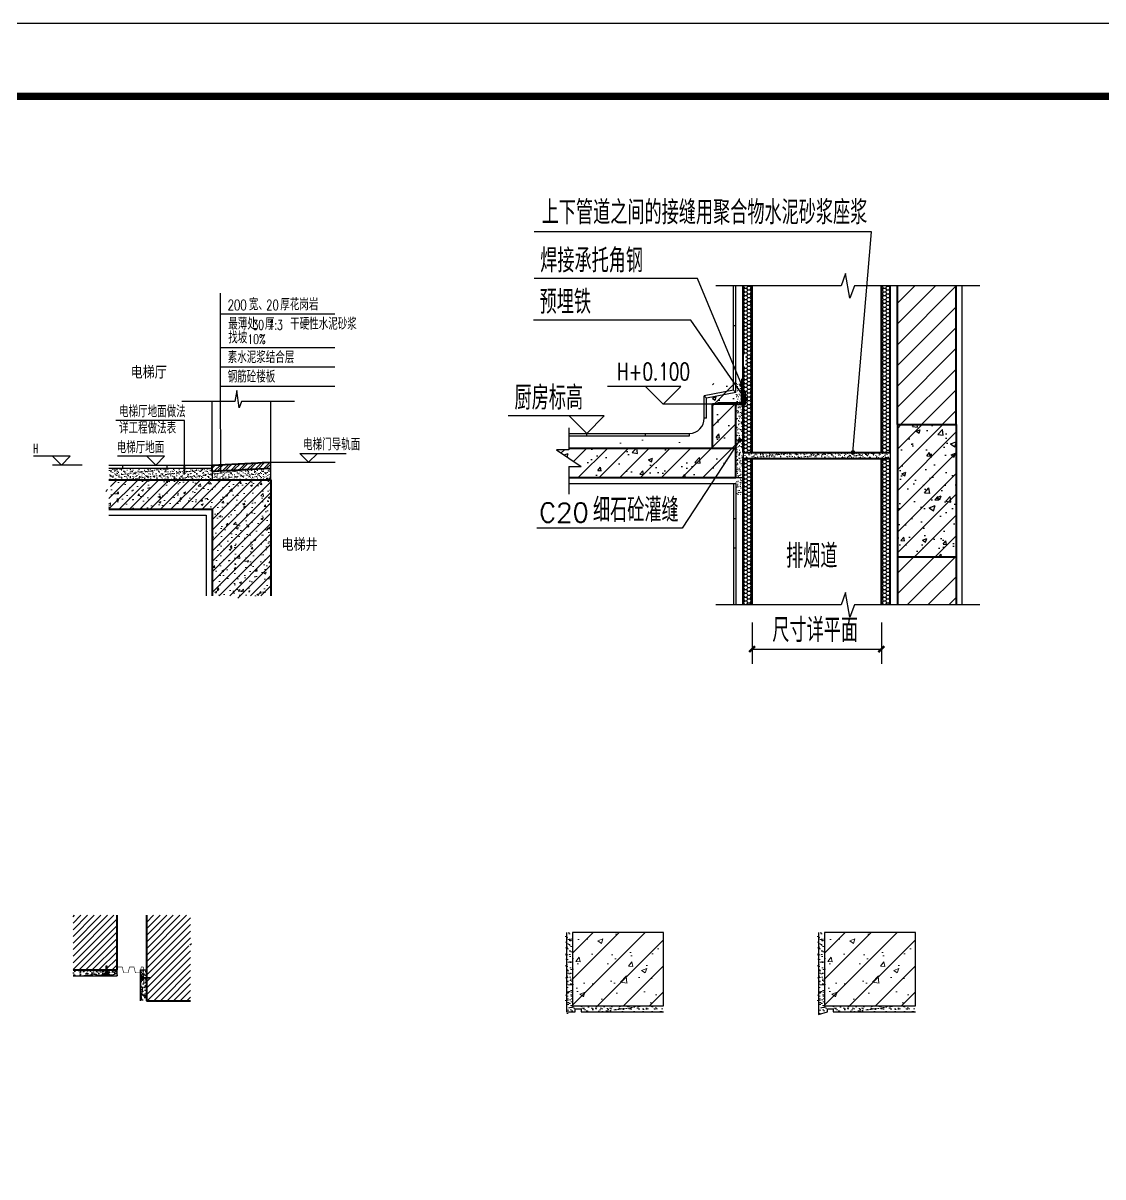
# Model space of a CAD drawing. Extents: x -518115 to 389031, y -231062 to 1628073.
# Drawn here: x 5952 to 9628, y 932703 to 936632 of the extents above; entities that cross this region are included whole.
import ezdxf

# ---------------------------------------------------------------- set-up
doc = ezdxf.new("R2010")
doc.units = 0
doc.header["$LTSCALE"] = 1000
doc.header["$MEASUREMENT"] = 0
for name, color, linetype in [('7', 7, 'Continuous'), ('COLUMN', 9, 'Continuous'), ('DIM_ELEV', 3, 'Continuous'), ('DIM_LEAD', 3, 'Continuous'), ('DIM_SYMB', 3, 'Continuous'), ('PUB_DIM', 3, 'Continuous'), ('PUB_HACTH', 252, 'Continuous'), ('PUB_TEXT', 4, 'Continuous'), ('text', 7, 'Continuous'), ('图框', 140, 'Continuous'), ('看线', 251, 'Continuous')]:
    doc.layers.add(name, color=color, linetype=linetype)
for name, color, linetype, lineweight in [('PUB_HATCH', 8, 'Continuous', 9), ('WALL', 9, 'Continuous', 40), ('填充', 251, 'Continuous', 5)]:
    doc.layers.add(name, color=color, linetype=linetype, lineweight=lineweight)
doc.layers.add('yichutu', color=7, linetype='Continuous', true_color=0xffffff, plot=False)
doc.styles.add('_TCH_DIM', font='SIMPLEX.shx', dxfattribs={"width": 0.7, "bigfont": 'GBCBIG.shx'})
doc.styles.add('ZJDZ', font='')
doc.styles.get('ZJDZ').set_extended_font_data('NSimSun')
pattern_1 = [(37.5, (-163890.912, 959508.072), (-0.4724502, 14.4511783), [0, -11.4, 0, -12.75, 0, -12.1875]), (7.5, (-163890.912, 959508.072), (13.2733253, 21.1660955), [0, -6.15, 0, -10.275, 0, -3.9375]), (327.5, (-163900.137, 959508.072), (23.356064, 0.0424429), [0, -3.75, 0, -13.5, 0, -17.625]), (317.5, (-163900.137, 959508.072), (22.5459495, 6.5825667), [0, -1.875, 0, -8.85, 0, -10.125])]
pattern_2 = [(45, (125152.71, 949864.537), (-35.35534, 35.35534), []), (50, (125152.71, 949864.54), (143.45204, -12.55043), [15, -165]), (355, (125152.71, 949864.54), (-27.75027, 150.43843), [12, -132]), (100.4514, (125164.67, 949863.49), (115.70188, 137.88791), [12.74804, -140.22842]), (46.1842, (125152.71, 949904.54), (213.4482, -33.1038), [22.5, -247.5]), (96.6356, (125170.5, 949901.78), (186.93254, 194.82357), [19.12206, -210.3426]), (351.1842, (125152.71, 949904.54), (186.9324, 194.8237), [18, -198]), (21, (125172.71, 949894.54), (119.38141, -80.52378), [15, -165]), (326, (125172.71, 949894.54), (48.66307, 145.03), [12, -132]), (71.4514, (125182.66, 949887.83), (168.04453, 64.5061), [12.74804, -140.22842]), (37.5, (125152.71, 949864.537), (2.43197, 66.57877), [0, -130.4, 0, -134, 0, -132.5]), (7.5, (125152.71, 949864.54), (52.613907, 78.882342), [0, -76.4, 0, -127.4, 0, -50.5]), (327.5, (125108.11, 949864.54), (106.764487, -4.510974), [0, -50, 0, -156, 0, -207]), (317.5, (125088.11, 949864.54), (116.637234, 20.021), [0, -65, 0, -103.6, 0, -147])]
pattern_3 = [(45, (-147773.572, 959920.667), (-6.6291261, 6.6291261), []), (45, (-147769.153, 959920.667), (-6.6291261, 6.6291261), [])]
pattern_4 = [(0, (-27884.044, 1020375.111), (11.25, 6.4951905), [7.5, -15]), (120, (-27884.044, 1020375.111), (-11.24999998, 6.49519054), [7.5, -15]), (60, (-27884.044, 1020375.111), (2e-08, 12.99038104), [-15, 7.5])]
pattern_5 = [(45, (-2238649.203, 1230836.168), (-11.22532015, 11.22532015), [])]

# ---------------------------------------------------------------- blocks, each defined once
blk = doc.blocks.new('_ArchTick')
at = {"color": 0, "linetype": 'ByBlock', "const_width": 0.4}
blk.add_lwpolyline([(-0.5, -0.5), (0.5, 0.5)], dxfattribs=at)
blk = doc.blocks.new('yct-841-594-84100-59399.9999999999-100-1000.0')
at = {"layer": 'yichutu', "color": 7, "true_color": 0xffffff}
blk.add_lwpolyline([(0, 0), (0, 59400), (84100, 59400), (84100, 0)], close=True, dxfattribs=at)
blk = doc.blocks.new('A$C72245D93')
at = {"layer": '图框'}
blk.add_lwpolyline([(0, 0), (21025, 0), (21025, -14850), (0, -14850)], close=True, dxfattribs=at)
blk.add_lwpolyline([(0, 0), (21025, 0), (21025, -14850), (0, -14850)], close=True, dxfattribs=at)
at = {"layer": '图框', "const_width": 25}
blk.add_lwpolyline([(20775, -14600), (20775, -250), (625, -250), (625, -14600)], close=True, dxfattribs=at)

msp = doc.modelspace()

# ---------------------------------------------------------------- hatches: boundary and pattern name
at = {"layer": 'PUB_HACTH'}
h = msp.add_hatch(dxfattribs=at)
h.set_pattern_fill('HONEY', color=256, scale=60, style=0)
h.set_pattern_definition([(0, (-27884.044, 1020375.111), (11.25, 6.4951905), [7.5, -15]), (120, (-27884.044, 1020375.111), (-11.24999998, 6.49519054), [7.5, -15]), (60, (-27884.044, 1020375.111), (2e-08, 12.99038104), [-15, 7.5])])
h.paths.add_polyline_path([(8433.7, 935736.9), (8403.7, 935736.9), (8403.7, 935504.6), (8411.7, 935504.6), (8411.7, 935481.8), (8433.7, 935481.8)])
h.paths.add_polyline_path([(8433.7, 935481.8), (8411.7, 935481.8), (8411.7, 935464.5), (8403.7, 935464.5), (8403.7, 935169.7), (8433.7, 935169.7)])
h = msp.add_hatch(dxfattribs=at)
h.set_pattern_fill('HONEY', color=256, scale=60, style=0)
h.set_pattern_definition(pattern_4)
h.paths.add_polyline_path([(8903.7, 935736.9), (8873.7, 935736.9), (8873.7, 935169.7), (8903.7, 935169.7)])
h = msp.add_hatch(dxfattribs=at)
h.set_pattern_fill('普通砖', color=256, scale=20, style=0)
h.set_pattern_definition([(45, (132546.213, 949976.903), (-35.355353, 35.355353), [])])
h.paths.add_polyline_path([(9128.7, 934650.4), (9128.7, 934814.5), (8928.7, 934814.5), (8928.7, 934650.4)])
h.paths.add_polyline_path([(9128.7, 935736.9), (8928.7, 935736.9), (8928.7, 935264.5), (9128.7, 935264.5)])
h = msp.add_hatch(dxfattribs=at)
h.set_pattern_fill('钢筋混凝土', color=256, scale=20, style=0)
h.set_pattern_definition(pattern_2)
h.paths.add_polyline_path([(8225.6, 935184.5), (8162.9, 935084.5), (8316.9, 935084.5), (8378.7, 935186.3), (8378.7, 935404.5), (8314.1, 935404.5), (8298.7, 935404.5), (8298.7, 935184.5)])
h.paths.add_polyline_path([(8162.9, 935084.5), (8225.6, 935184.5), (7810.2, 935184.5), (7810.2, 935179.3), (7768, 935179.3), (7852.3, 935121.6), (7810.2, 935121.6), (7810.2, 935084.5)])
h = msp.add_hatch(dxfattribs=at)
h.set_pattern_fill('钢筋混凝土', color=256, scale=20, style=0)
h.set_pattern_definition(pattern_2)
h.paths.add_polyline_path([(9128.7, 935264.5), (8928.7, 935264.5), (8928.7, 934814.5), (9128.7, 934814.5)])
h = msp.add_hatch(dxfattribs=at)
h.set_pattern_fill('AR-CONC', color=256, scale=30, style=0)
h.set_pattern_definition([(50, (-147773.57, 959850.67), (215.17805, -18.82564), [22.5, -247.5]), (355, (-147773.57, 959850.67), (-41.6254, 225.65764), [18, -198]), (100.4514, (-147755.64, 959849.1), (173.55281, 206.83186), [19.12206, -210.34263]), (46.1842, (-147773.57, 959910.67), (320.1723, -49.6557), [33.75, -371.25]), (96.6356, (-147746.9, 959906.53), (280.3988, 292.23536), [28.6831, -315.5139]), (351.1842, (-147773.57, 959910.67), (280.3986, 292.2356), [27, -297]), (21, (-147743.57, 959895.67), (179.07212, -120.78567), [22.5, -247.5]), (326, (-147743.57, 959895.67), (72.9946, 217.545), [18, -198]), (71.4514, (-147728.65, 959885.6), (252.0668, 96.75915), [19.12206, -210.34263]), (37.5, (-147773.57, 959850.67), (3.647957, 99.868156), [0, -195.6, 0, -201, 0, -198.75]), (7.5, (-147773.57, 959850.67), (78.92086, 118.32351), [0, -114.6, 0, -191.1, 0, -75.75]), (327.5, (-147840.47, 959850.67), (160.14673, -6.76646), [0, -75, 0, -234, 0, -310.5]), (317.5, (-147870.47, 959850.67), (174.95585, 30.0315), [0, -97.5, 0, -155.4, 0, -220.5])])
h.paths.add_polyline_path([(9128.7, 935264.5), (8928.7, 935264.5), (8928.7, 934814.5), (9128.7, 934814.5)])
h = msp.add_hatch(dxfattribs=at)
h.set_pattern_fill('HONEY', color=256, scale=60, style=0)
h.set_pattern_definition(pattern_4)
h.paths.add_polyline_path([(8433.7, 935149.7), (8403.7, 935149.7), (8403.7, 934650.4), (8433.7, 934650.4)])
h = msp.add_hatch(dxfattribs=at)
h.set_pattern_fill('HONEY', color=256, scale=60, style=0)
h.set_pattern_definition(pattern_4)
h.paths.add_polyline_path([(8903.7, 935149.7), (8873.7, 935149.7), (8873.7, 934650.4), (8903.7, 934650.4)])
at = {"layer": 'PUB_HACTH', "ltscale": 0.8}
h = msp.add_hatch(dxfattribs=at)
h.set_pattern_fill('ANSI31', color=256, scale=10)
h.set_pattern_definition(pattern_5)
h.paths.add_polyline_path([(6272.2, 933593.6), (6122.2, 933593.6), (6122.2, 933471.8), (6132.7, 933468.1), (6111.7, 933464.4), (6122.2, 933460.6), (6122.2, 933407.7), (6272.2, 933407.7)])
h = msp.add_hatch(dxfattribs=at)
h.set_pattern_fill('ANSI31', color=256, scale=10)
h.set_pattern_definition(pattern_5)
h.paths.add_polyline_path([(6522.2, 933593.6), (6372.2, 933593.6), (6372.2, 933302.7), (6522.2, 933302.7), (6522.2, 933487.5), (6511.7, 933491.3), (6532.7, 933495), (6522.2, 933498.8)])
h = msp.add_hatch(dxfattribs=at)
h.set_pattern_fill('AR-CONC', color=256, scale=15)
h.set_pattern_definition([(50, (-2238649.203, 1231678.56), (27.32770035, -2.39086283), [2.8575, -31.4325]), (355, (-2238649.203, 1231678.56), (-5.2864239, 28.65849643), [2.286, -25.146]), (100.451, (-2238646.925, 1231678.36), (22.04137525, 26.26750317), [2.4285, -26.7135]), (46.1842, (-2238649.203, 1231686.18), (40.66185613, -6.3063492), [4.28625, -47.14875]), (96.6356, (-2238645.814, 1231685.654), (35.6106352, 37.1138334), [3.64275, -40.07025]), (351.184, (-2238649.203, 1231686.18), (35.6106909, 37.1137677), [3.429, -37.719]), (21, (-2238645.393, 1231684.275), (22.74223198, -15.33982778), [2.8575, -31.4325]), (326, (-2238645.393, 1231684.275), (9.27030425, 27.62819492), [2.286, -25.146]), (71.4514, (-2238643.498, 1231682.996), (32.01247362, 12.28842866), [2.4285, -26.7135]), (37.5, (-2238649.203, 1231678.56), (0.463290488, 12.68325583), [0, -24.8412, 0, -25.527, 0, -25.24125]), (7.5, (-2238649.203, 1231678.56), (10.02294938, 15.02708622), [0, -14.5542, 0, -24.2697, 0, -9.62025]), (327.5, (-2238657.699, 1231678.56), (20.338589275, -0.8593116), [0, -9.525, 0, -29.718, 0, -39.4335]), (317.5, (-2238661.509, 1231678.56), (22.21937721, 3.81397365), [0, -12.3825, 0, -19.7358, 0, -28.0035])])
h.paths.add_polyline_path([(6230.7, 933397.7), (6236.3, 933397.7), (6236.3, 933407.7), (6122.2, 933407.7), (6122.2, 933387.7), (6272.2, 933387.7), (6272.2, 933407.7), (6269.7, 933397.7), (6243.7, 933397.7), (6243.7, 933396.2), (6241, 933396.2), (6240.6, 933395), (6239.6, 933394), (6238, 933393.5), (6238, 933394.8), (6236.6, 933394.8), (6236.6, 933393.5), (6235, 933394), (6234, 933395), (6233.6, 933396.2), (6230.7, 933396.2)])
h.paths.add_polyline_path([(6272.2, 933407.7), (6238.2, 933407.7), (6238.2, 933397.7), (6243.7, 933397.7), (6269.7, 933397.7)], flags=17)
h = msp.add_hatch(dxfattribs=at)
h.set_pattern_fill('AR-CONC', color=256, scale=15)
h.set_pattern_definition([(50, (-2211713.15, 1272415.872), (27.32770035, -2.39086283), [2.8575, -31.4325]), (355, (-2211713.15, 1272415.872), (-5.2864239, 28.65849643), [2.286, -25.146]), (100.451, (-2211710.874, 1272415.673), (22.04137525, 26.26750317), [2.4285, -26.7135]), (46.1842, (-2211713.15, 1272423.492), (40.66185613, -6.3063492), [4.28625, -47.14875]), (96.6356, (-2211709.762, 1272422.966), (35.6106352, 37.1138334), [3.64275, -40.07025]), (351.184, (-2211713.15, 1272423.49), (35.6106909, 37.1137677), [3.429, -37.719]), (21, (-2211709.34, 1272421.587), (22.74223198, -15.33982778), [2.8575, -31.4325]), (326, (-2211709.34, 1272421.587), (9.27030425, 27.62819492), [2.286, -25.146]), (71.4514, (-2211707.446, 1272420.308), (32.0124736, 12.28842866), [2.4285, -26.7135]), (37.5, (-2211713.151, 1272415.872), (0.463290488, 12.68325583), [0, -24.8412, 0, -25.527, 0, -25.24125]), (7.5, (-2211713.151, 1272415.872), (10.02294938, 15.02708622), [0, -14.5542, 0, -24.2697, 0, -9.62025]), (327.5, (-2211721.647, 1272415.872), (20.338589275, -0.8593116), [0, -9.525, 0, -29.718, 0, -39.4335]), (317.5, (-2211725.457, 1272415.872), (22.21937721, 3.81397365), [0, -12.3825, 0, -19.7358, 0, -28.0035])])
h.paths.add_polyline_path([(6352.2, 933302.7), (6372.2, 933302.7), (6372.2, 933407.7), (6352.2, 933407.7)])
at = {"layer": 'PUB_HATCH', "linetype": 'ByBlock'}
h = msp.add_hatch(dxfattribs=at)
h.set_pattern_fill('砂灰土', color=256, scale=5, style=0)
h.set_pattern_definition([(37.5, (-118822.081, 939029.475), (-0.6299336, 19.2682377), [0, -15.2, 0, -17, 0, -16.25]), (7.5, (-118822.08, 939029.475), (17.697767, 28.2214607), [0, -8.2, 0, -13.7, 0, -5.25]), (327.5, (-118834.38, 939029.475), (31.1414186, 0.0565905), [0, -5, 0, -18, 0, -23.5]), (317.5, (-118834.38, 939029.475), (30.061266, 8.7767556), [0, -2.5, 0, -11.8, 0, -13.5])])
h.paths.add_polyline_path([(7834, 933285.4), (7824, 933285.4), (7824, 933535.4), (7799, 933535.4), (7799, 933255.4), (7834, 933270.5)])
at = {"layer": 'PUB_HATCH'}
h = msp.add_hatch(dxfattribs=at)
h.set_pattern_fill('钢筋混凝土', color=256, scale=25, style=0)
h.set_pattern_definition([(45, (-102441.313, 1220418.78), (-44.194174, 44.194174), []), (50, (-102441.31, 1220418.78), (179.315046, -15.688034), [18.75, -206.25]), (355, (-102441.31, 1220418.78), (-34.68783, 188.04803), [15, -165]), (100.4514, (-102426.37, 1220417.47), (144.62735, 172.35989), [15.93505, -175.28553]), (46.1842, (-102441.31, 1220468.78), (266.81026, -41.37975), [28.125, -309.375]), (96.6356, (-102419.08, 1220465.33), (233.66568, 243.52947), [23.90257, -262.92825]), (351.1842, (-102441.3, 1220468.78), (233.66549, 243.52965), [22.5, -247.5]), (21, (-102416.31, 1220456.28), (149.22676, -100.65472), [18.75, -206.25]), (326, (-102416.31, 1220456.28), (60.82883, 181.28751), [15, -165]), (71.4514, (-102403.88, 1220447.9), (210.05566, 80.63262), [15.93505, -175.28553]), (37.5, (-102441.313, 1220418.78), (3.039964, 83.223463), [0, -163, 0, -167.5, 0, -165.625]), (7.5, (-102441.31, 1220418.78), (65.767384, 98.602928), [0, -95.5, 0, -159.25, 0, -63.125]), (327.5, (-102497.063, 1220418.78), (133.455609, -5.638718), [0, -62.5, 0, -195, 0, -258.75]), (317.5, (-102522.06, 1220418.78), (145.796542, 25.026246), [0, -81.25, 0, -129.5, 0, -183.75])])
h.paths.add_polyline_path([(7822, 933285.4), (8132, 933285.4), (8132, 933535.4), (7822, 933535.4)])
at = {"layer": 'PUB_HATCH', "linetype": 'ByBlock'}
h = msp.add_hatch(dxfattribs=at)
h.set_pattern_fill('砂灰土', color=256, scale=5, style=0)
h.set_pattern_definition([(37.5, (-117964.166, 939029.475), (-0.6299336, 19.2682377), [0, -15.2, 0, -17, 0, -16.25]), (7.5, (-117964.166, 939029.475), (17.697767, 28.2214607), [0, -8.2, 0, -13.7, 0, -5.25]), (327.5, (-117976.466, 939029.475), (31.1414186, 0.0565905), [0, -5, 0, -18, 0, -23.5]), (317.5, (-117976.466, 939029.475), (30.061266, 8.7767556), [0, -2.5, 0, -11.8, 0, -13.5])])
h.paths.add_polyline_path([(8691.9, 933285.4), (8681.9, 933285.4), (8681.9, 933535.4), (8656.9, 933535.4), (8656.9, 933255.4), (8691.9, 933270.5)])
at = {"layer": 'PUB_HATCH'}
h = msp.add_hatch(dxfattribs=at)
h.set_pattern_fill('钢筋混凝土', color=256, scale=25, style=0)
h.set_pattern_definition([(45, (-101583.4, 1220418.78), (-44.194174, 44.194174), []), (50, (-101583.4, 1220418.78), (179.315046, -15.688034), [18.75, -206.25]), (355, (-101583.4, 1220418.78), (-34.68783, 188.04803), [15, -165]), (100.4514, (-101568.46, 1220417.47), (144.62735, 172.35989), [15.93505, -175.28553]), (46.1842, (-101583.4, 1220468.78), (266.81026, -41.37975), [28.125, -309.375]), (96.6356, (-101561.16, 1220465.33), (233.66568, 243.52947), [23.90257, -262.92825]), (351.1842, (-101583.4, 1220468.78), (233.66549, 243.52965), [22.5, -247.5]), (21, (-101558.4, 1220456.28), (149.22676, -100.65472), [18.75, -206.25]), (326, (-101558.4, 1220456.28), (60.82883, 181.28751), [15, -165]), (71.4514, (-101545.96, 1220447.9), (210.05566, 80.63262), [15.93505, -175.28553]), (37.5, (-101583.4, 1220418.78), (3.039964, 83.223463), [0, -163, 0, -167.5, 0, -165.625]), (7.5, (-101583.4, 1220418.78), (65.767384, 98.602928), [0, -95.5, 0, -159.25, 0, -63.125]), (327.5, (-101639.15, 1220418.78), (133.455609, -5.638718), [0, -62.5, 0, -195, 0, -258.75]), (317.5, (-101664.15, 1220418.78), (145.796542, 25.026246), [0, -81.25, 0, -129.5, 0, -183.75])])
h.paths.add_polyline_path([(8679.9, 933285.4), (8989.9, 933285.4), (8989.9, 933535.4), (8679.9, 933535.4)])
at = {"layer": 'PUB_HATCH', "linetype": 'ByBlock'}
h = msp.add_hatch(dxfattribs=at)
h.set_pattern_fill('砂灰土', color=256, scale=5, style=0)
h.set_pattern_definition([(37.5, (-2179712.686, 1417938.504), (-0.62993358, 19.26823769), [0, -15.2, 0, -17, 0, -16.25]), (7.5, (-2179712.686, 1417938.504), (17.69776705, 28.22146065), [0, -8.2, 0, -13.7, 0, -5.25]), (327.5, (-2179724.986, 1417938.504), (31.14141862, 0.05659054), [0, -5, 0, -18, 0, -23.5]), (317.5, (-2179724.986, 1417938.504), (30.06126605, 8.77675565), [0, -2.5, 0, -11.8, 0, -13.5])])
h.paths.add_polyline_path([(8132, 933285.4), (7852, 933285.4), (7852, 933265.4), (8132, 933265.4)])
h = msp.add_hatch(dxfattribs=at)
h.set_pattern_fill('砂灰土', color=256, scale=5, style=0)
h.set_pattern_definition([(37.5, (-2178854.771, 1417938.504), (-0.62993358, 19.26823769), [0, -15.2, 0, -17, 0, -16.25]), (7.5, (-2178854.771, 1417938.504), (17.69776705, 28.22146065), [0, -8.2, 0, -13.7, 0, -5.25]), (327.5, (-2178867.071, 1417938.504), (31.14141862, 0.05659054), [0, -5, 0, -18, 0, -23.5]), (317.5, (-2178867.071, 1417938.504), (30.06126605, 8.77675565), [0, -2.5, 0, -11.8, 0, -13.5])])
h.paths.add_polyline_path([(8989.9, 933285.4), (8709.9, 933285.4), (8709.9, 933265.4), (8989.9, 933265.4)])
at = {"layer": '填充'}
h = msp.add_hatch(dxfattribs=at)
h.set_pattern_fill('ANSI32', color=256, scale=25, style=0)
h.set_pattern_definition(pattern_3)
h.paths.add_polyline_path([(8403.7, 935423.5), (8398.7, 935419.5), (8398.7, 935339.5), (8318.7, 935339.5), (8314.1, 935334.5), (8403.7, 935334.5)])
h = msp.add_hatch(dxfattribs=at)
h.set_pattern_fill('AR-SAND', color=256, scale=7.5, style=0)
h.set_pattern_definition([(37.5, (-150974.076, 959978.077), (-0.4724502, 14.4511783), [0, -11.4, 0, -12.75, 0, -12.1875]), (7.5, (-150974.076, 959978.077), (13.2733253, 21.1660955), [0, -6.15, 0, -10.275, 0, -3.9375]), (327.5, (-150983.3, 959978.077), (23.356064, 0.0424429), [0, -3.75, 0, -13.5, 0, -17.625]), (317.5, (-150983.3, 959978.077), (22.5459495, 6.5825667), [0, -1.875, 0, -8.85, 0, -10.125])])
h.paths.add_polyline_path([(8403.7, 935364.5), (8403.7, 935404.5), (8378.7, 935404.5), (8378.7, 935024.5), (8403.7, 935024.5), (8403.7, 935344.5)])
h = msp.add_hatch(dxfattribs=at)
h.set_pattern_fill('ANSI32', color=256, scale=25, style=0)
h.set_pattern_definition(pattern_3)
h.paths.add_polyline_path([(8411.7, 935374.6), (8403.7, 935374.6), (8403.7, 935334.5), (8411.7, 935334.5)])
h = msp.add_hatch(dxfattribs=at)
h.set_pattern_fill('AR-CONC', color=256, scale=30, style=0)
h.set_pattern_definition([(50, (-150974.08, 960038.08), (215.17805, -18.82564), [22.5, -247.5]), (355, (-150974.08, 960038.08), (-41.6254, 225.65764), [18, -198]), (100.4514, (-150956.14, 960036.5), (173.55281, 206.83186), [19.12206, -210.34263]), (46.1842, (-150974.08, 960098.08), (320.1723, -49.6557), [33.75, -371.25]), (96.6356, (-150947.4, 960093.94), (280.3988, 292.23536), [28.6831, -315.5139]), (351.1842, (-150974.08, 960098.08), (280.3986, 292.2356), [27, -297]), (21, (-150944.08, 960083.08), (179.07212, -120.78567), [22.5, -247.5]), (326, (-150944.08, 960083.08), (72.9946, 217.545), [18, -198]), (71.4514, (-150929.15, 960073.01), (252.0668, 96.75915), [19.12206, -210.34263]), (37.5, (-150974.076, 960038.08), (3.647957, 99.868156), [0, -195.6, 0, -201, 0, -198.75]), (7.5, (-150974.08, 960038.08), (78.92086, 118.323514), [0, -114.6, 0, -191.1, 0, -75.75]), (327.5, (-151040.976, 960038.08), (160.14673, -6.76646), [0, -75, 0, -234, 0, -310.5]), (317.5, (-151070.98, 960038.08), (174.95585, 30.0315), [0, -97.5, 0, -155.4, 0, -220.5])])
h.paths.add_polyline_path([(8298.7, 935219.5), (7810.2, 935219.5), (7810.2, 935184.5), (8298.7, 935184.5)])
h = msp.add_hatch(dxfattribs=at)
h.set_pattern_fill('ANSI32', color=256, scale=50, style=0)
h.set_pattern_definition([(45, (-163890.912, 959508.072), (-13.2582521, 13.2582521), []), (45, (-163882.074, 959508.072), (-13.2582521, 13.2582521), [])])
h.paths.add_polyline_path([(6795.7, 935136.7), (6595.7, 935126.7), (6595.7, 935106.6), (6795.7, 935116.6)])
h = msp.add_hatch(dxfattribs=at)
h.set_pattern_fill('AR-SAND', color=256, scale=7.5, style=0)
h.set_pattern_definition([(37.5, (-27884.044, 1020375.111), (-0.4724502, 14.4511783), [0, -11.4, 0, -12.75, 0, -12.1875]), (7.5, (-27884.044, 1020375.111), (13.2733253, 21.1660955), [0, -6.15, 0, -10.275, 0, -3.9375]), (327.5, (-27893.269, 1020375.111), (23.356064, 0.0424429), [0, -3.75, 0, -13.5, 0, -17.625]), (317.5, (-27893.269, 1020375.111), (22.5459495, 6.5825667), [0, -1.875, 0, -8.85, 0, -10.125])])
h.paths.add_polyline_path([(8403.7, 935169.7), (8403.7, 935149.7), (8903.7, 935149.7), (8903.7, 935169.7)])
h = msp.add_hatch(dxfattribs=at)
h.set_pattern_fill('AR-SAND', color=256, scale=7.5, style=0)
h.set_pattern_definition(pattern_1)
h.paths.add_polyline_path([(6595.7, 935106.6), (6595.7, 935116.7), (6244.3, 935116.7), (6244.3, 935076.7), (6595.7, 935076.7)])
h = msp.add_hatch(dxfattribs=at)
h.set_pattern_fill('AR-SAND', color=256, scale=7.5, style=0)
h.set_pattern_definition(pattern_1)
h.paths.add_polyline_path([(6795.7, 935116.6), (6595.7, 935106.6), (6595.7, 935076.7), (6795.7, 935076.7)])
h = msp.add_hatch(dxfattribs=at)
h.set_pattern_fill('钢筋混凝土', color=256, scale=10, style=0)
h.set_pattern_definition([(45, (122538.142, 945134.638), (-17.6776695, 17.6776695), []), (50, (122538.14, 945134.64), (71.726018, -6.275213), [7.5, -82.5]), (355, (122538.14, 945134.64), (-13.875133, 75.219213), [6, -66]), (100.4514, (122544.12, 945134.115), (57.85094, 68.943954), [6.37402, -70.11421]), (46.1842, (122538.14, 945154.64), (106.724105, -16.5519), [11.25, -123.75]), (96.6356, (122547.04, 945153.26), (93.46627, 97.41179), [9.56103, -105.1713]), (351.1842, (122538.14, 945154.64), (93.46619, 97.41186), [9, -99]), (21, (122548.14, 945149.64), (59.690705, -40.26189), [7.5, -82.5]), (326, (122548.14, 945149.64), (24.331533, 72.515005), [6, -66]), (71.4514, (122553.116, 945146.28), (84.022263, 32.25305), [6.37402, -70.11421]), (37.5, (122538.142, 945134.638), (1.2159855, 33.2893854), [0, -65.2, 0, -67, 0, -66.25]), (7.5, (122538.142, 945134.638), (26.306954, 39.441171), [0, -38.2, 0, -63.7, 0, -25.25]), (327.5, (122515.842, 945134.638), (53.3822436, -2.255487), [0, -25, 0, -78, 0, -103.5]), (317.5, (122505.84, 945134.64), (58.318617, 10.010498), [0, -32.5, 0, -51.8, 0, -73.5])])
h.paths.add_polyline_path([(6795.7, 935076.7), (6244.3, 935076.7), (6244.3, 935055.9), (6265.3, 935048.4), (6223.3, 935041), (6244.3, 935033.4), (6244.3, 934976.7), (6595.7, 934976.7), (6595.7, 934681.7), (6671, 934681.7), (6678.4, 934702.7), (6685.8, 934660.7), (6693.5, 934681.7), (6795.7, 934681.7)])

# ---------------------------------------------------------------- linework, layer by layer
at = {"layer": '7'}
for p, q in [((8370.7, 935382.5), (8370.7, 935736.9)), ((8378.7, 935374.5), (8378.7, 935736.9)), ((9148.7, 934650.4), (9148.7, 935736.9)), ((8370.7, 935601.7), (8378.7, 935601.7)), ((8398.7, 935419.5), (8403.7, 935423.5)), ((8398.7, 935339.5), (8398.7, 935419.5)), ((8403.7, 935334.5), (8403.7, 935423.5)), ((8370.7, 935382.5), (8270.7, 935362.5)), ((8378.7, 935374.5), (8278.7, 935354.5)), ((8370.7, 935382.5), (8378.7, 935374.5)), ((8411.7, 935374.6), (8403.7, 935374.6)), ((8411.7, 935334.5), (8411.7, 935374.6)), ((6595.7, 935126.7), (6595.7, 935343.3)), ((6795.7, 935076.7), (6795.7, 935343.3)), ((8270.7, 935285.8), (8270.7, 935362.5)), ((8278.7, 935354.5), (8270.7, 935362.5)), ((8278.7, 935286.3), (8278.7, 935354.5)), ((8318.7, 935339.5), (8314.1, 935334.5)), ((8314.1, 935334.5), (8403.7, 935334.5)), ((8318.7, 935339.5), (8398.7, 935339.5)), ((8403.7, 935334.5), (8411.7, 935334.5)), ((8278.7, 935286.3), (8270.7, 935286.3)), ((7810.2, 935234.5), (8220.7, 935234.5)), ((7810.2, 935226.5), (8220.7, 935226.5)), ((7810.2, 935226.5), (8220.7, 935226.5)), ((7870.7, 935226.5), (7870.7, 935234.5)), ((8070.7, 935226.5), (8070.7, 935234.5)), ((8220.7, 935226.5), (8220.7, 935234.5)), ((8403.7, 935169.7), (8403.7, 935149.7)), ((8903.7, 935169.7), (8903.7, 935149.7)), ((6244.3, 935126.7), (6595.7, 935126.7)), ((6244.3, 935116.7), (6595.7, 935116.7)), ((6290.1, 935126.7), (6290.1, 935116.7)), ((6441.1, 935126.7), (6441.1, 935116.7)), ((6595.7, 935106.6), (6595.7, 935076.7)), ((7810.2, 935064.5), (8378.7, 935064.5)), ((8370.7, 935064.5), (8370.7, 934650.4)), ((8378.7, 935084.5), (8403.7, 935084.5)), ((8378.7, 935064.5), (8378.7, 934650.4)), ((6244.3, 934956.7), (6575.7, 934956.7)), ((6575.7, 934956.7), (6575.7, 934681.7)), ((8370.7, 934944.5), (8378.7, 934944.5)), ((8370.7, 934844.5), (8378.7, 934844.5))]:
    msp.add_line(p, q, dxfattribs=at)
msp.add_arc((8219.2, 935286), 51.6, 271.7306, 0.2874, dxfattribs=at)
at = {"layer": 'COLUMN'}
for points in [[(7822, 933285.4), (8132, 933285.4), (8132, 933535.4), (7822, 933535.4)], [(8679.9, 933285.4), (8989.9, 933285.4), (8989.9, 933535.4), (8679.9, 933535.4)]]:
    msp.add_lwpolyline(points, close=True, dxfattribs=at)
at = {"layer": 'DIM_ELEV'}
for p, q in [((8191.3, 935394.5), (7941.6, 935394.5)), ((8131.3, 935334.5), (8071.3, 935394.5)), ((8131.3, 935334.5), (8191.3, 935394.5)), ((7930.7, 935294.5), (7603.2, 935294.5)), ((7870.7, 935234.5), (7810.7, 935294.5)), ((7870.7, 935234.5), (7930.7, 935294.5)), ((6112.8, 935156.7), (5988.1, 935156.7)), ((6082.8, 935126.7), (6052.8, 935156.7)), ((6082.8, 935126.7), (6112.8, 935156.7)), ((6434, 935156.7), (6273.7, 935156.7)), ((6404, 935126.7), (6374, 935156.7)), ((6404, 935126.7), (6434, 935156.7)), ((6924.3, 935136.7), (6894.3, 935166.7)), ((6894.3, 935166.7), (7052.2, 935166.7)), ((6924.3, 935136.7), (6954.3, 935166.7)), ((6152.8, 935126.7), (6052.8, 935126.7))]:
    msp.add_line(p, q, dxfattribs=at)
at = {"layer": 'DIM_LEAD'}
for p, q in [((8840.5, 935921.5), (7692.4, 935921.5)), ((8777, 935169.7), (8840.5, 935921.5)), ((8247.3, 935761.8), (7691.5, 935761.8)), ((8398.7, 935399.4), (8247.3, 935761.8)), ((8225.7, 935620.9), (7689.5, 935620.9)), ((8411.7, 935351.8), (8225.7, 935620.9)), ((6501.2, 935278.9), (6268.3, 935278.9)), ((6501.2, 935095.1), (6501.2, 935278.9)), ((8391.2, 935211), (8195.7, 934912.3)), ((8195.7, 934912.3), (7701.4, 934912.3))]:
    msp.add_line(p, q, dxfattribs=at)
at = {"layer": 'DIM_LEAD', "const_width": 8}
for points in [[(8400.3, 935395.7, 1), (8397.2, 935403.1, 1)], [(8414, 935348.5, 1), (8409.5, 935355.1, 1)], [(8394, 935213.8, 1), (8388.4, 935208.2, 1)], [(8778.7, 935166.1, 1), (8775.3, 935173.3, 1)]]:
    msp.add_lwpolyline(points, format="xyb", close=True, dxfattribs=at)
at = {"layer": 'DIM_LEAD'}
msp.add_lwpolyline([(6501.2, 935095.1, 0, 8, 0), (6501.2, 935125.1, 0, 0, 0)], format="xyseb", dxfattribs=at)
at = {"layer": 'DIM_SYMB'}
for p, q in [((6624.7, 935395.4), (6624.7, 935712.3)), ((6624.7, 935641.4), (7013.4, 935641.4)), ((6624.7, 935527.4), (7013.4, 935527.4)), ((6624.7, 935461.4), (7013.4, 935461.4)), ((6625.7, 935102.7), (6624.7, 935395.4)), ((6624.7, 935395.4), (7013.4, 935395.4))]:
    msp.add_line(p, q, dxfattribs=at)
for points in [[(9208.7, 935736.9), (8782.2, 935736.9), (8766.9, 935694.9), (8752.1, 935778.9), (8737.2, 935736.9), (8310.7, 935736.9)], [(6876.2, 935343.3), (6695.6, 935343.3), (6688, 935322.3), (6679.6, 935381.3), (6673.1, 935343.3), (6492.5, 935343.3)], [(9208.7, 934650.4), (8782.2, 934650.4), (8766.9, 934608.4), (8752.1, 934692.4), (8737.2, 934650.4), (8310.7, 934650.4)]]:
    msp.add_lwpolyline(points, dxfattribs=at)
at = {"layer": 'PUB_DIM'}
for p, q in [((8298.7, 935334.5), (8131.3, 935334.5)), ((7810.2, 935253.3), (7810.2, 935179.3)), ((6501.2, 935095.1), (6501.2, 935228.5)), ((7768, 935179.3), (7852.3, 935121.6)), ((7810.2, 935179.3), (7768, 935179.3)), ((6766.4, 935136.7), (7014.5, 935136.7)), ((7810.2, 935121.6), (7810.2, 935028.3)), ((7810.2, 935121.6), (7852.3, 935121.6))]:
    msp.add_line(p, q, dxfattribs=at)
at = {"layer": 'PUB_HACTH', "ltscale": 0.8}
for p, q in [((6272.2, 933387.7), (6272.2, 933407.7)), ((6352.2, 933302.7), (6352.2, 933407.7)), ((6352.2, 933407.7), (6372.2, 933407.7)), ((6372.2, 933387.7), (6372.2, 933407.7)), ((6122.2, 933387.7), (6272.2, 933387.7))]:
    msp.add_line(p, q, dxfattribs=at)
at = {"layer": 'PUB_HACTH', "ltscale": 0.8, "const_width": 2}
for points in [[(6361.5, 933417.7), (6354.7, 933417.7), (6349.7, 933397.7), (6334.7, 933397.7), (6329.7, 933417.7), (6314.7, 933417.7), (6309.7, 933397.7), (6294.7, 933397.7), (6294.7, 933397.7), (6289.7, 933417.7), (6289.7, 933417.7), (6274.7, 933417.7), (6269.7, 933397.7), (6216.5, 933397.7), (6214.4, 933399.4), (6214.4, 933401.8), (6215.1, 933403.7), (6229.3, 933403.7)], [(6361.5, 933417.7), (6361.5, 933364.4), (6363.2, 933362.3), (6365.7, 933362.3), (6367.5, 933363), (6367.5, 933377.2)]]:
    msp.add_lwpolyline(points, dxfattribs=at)
at = {"layer": 'PUB_HACTH', "ltscale": 0.8}
for points in [[(6235.3, 933421.4), (6237.2, 933421.4), (6237.2, 933392.6), (6235.3, 933392.6)], [(6229.8, 933392.6), (6242.8, 933392.6), (6242.8, 933391.2), (6229.8, 933391.2)], [(6230, 933397.7), (6243.2, 933397.7), (6243.2, 933396), (6230, 933396)], [(6356.4, 933387), (6356.4, 933374.1), (6355, 933374.1), (6355, 933387)], [(6385.2, 933381.5), (6385.2, 933379.6), (6356.4, 933379.6), (6356.4, 933381.5)], [(6361.5, 933386.8), (6361.5, 933373.7), (6359.8, 933373.7), (6359.8, 933386.8)]]:
    msp.add_lwpolyline(points, close=True, dxfattribs=at)
for points in [[(6272.2, 933396.6), (6256.7, 933389.4), (6248.1, 933389.9), (6238.7, 933393.8), (6235, 933394), (6228.3, 933394), (6219.2, 933389.7), (6217.3, 933389.2), (6208, 933389.2), (6202.3, 933391.4), (6197.5, 933393.1), (6188.3, 933393.1), (6184.8, 933391.1), (6180.2, 933389.5), (6175, 933388.7), (6170.4, 933389), (6165.2, 933390.3)], [(6232.7, 933391.2), (6233.1, 933389.9), (6234, 933389), (6235.7, 933388.4), (6235.7, 933389.7), (6237, 933389.7)], [(6240, 933391.2), (6239.6, 933389.9), (6238.7, 933389), (6237, 933388.4), (6237, 933389.7), (6235.7, 933389.7)], [(6355, 933384.2), (6353.7, 933383.8), (6352.8, 933382.8), (6352.2, 933381.2), (6353.5, 933381.2), (6353.5, 933379.8)], [(6355, 933376.8), (6353.7, 933377.2), (6352.8, 933378.2), (6352.2, 933379.8), (6353.5, 933379.8), (6353.5, 933381.2)], [(6359.2, 933302.7), (6353.7, 933314.5), (6354.2, 933323.1), (6358.1, 933332.4), (6358.3, 933336.2), (6358.3, 933342.9), (6354, 933352), (6353.5, 933353.8), (6353.5, 933363.2), (6355.7, 933368.9), (6357.4, 933373.7), (6357.4, 933382.8), (6355.4, 933386.4), (6353.8, 933391), (6353, 933396.2), (6353.3, 933400.8), (6354.7, 933406)]]:
    msp.add_lwpolyline(points, dxfattribs=at)
at = {"layer": 'PUB_TEXT'}
for p, q in [((8433.7, 934590.4), (8433.7, 934450)), ((8873.7, 934590.4), (8873.7, 934450)), ((8433.7, 934500), (8873.7, 934500))]:
    msp.add_line(p, q, dxfattribs=at)
at = {"layer": 'WALL'}
for p, q in [((8403.7, 935169.7), (8403.7, 935736.9)), ((8433.7, 935169.7), (8433.7, 935736.9)), ((8873.7, 935169.7), (8873.7, 935736.9)), ((8903.7, 935169.7), (8903.7, 935736.9)), ((8298.7, 935184.5), (8298.7, 935334.5)), ((8378.7, 935334.5), (8298.7, 935334.5)), ((8378.7, 935084.5), (8378.7, 935334.5)), ((7810.2, 935184.5), (8378.7, 935184.5)), ((6595.7, 935126.7), (6795.7, 935136.7)), ((8403.7, 935169.7), (8903.7, 935169.7)), ((8403.7, 935149.7), (8903.7, 935149.7)), ((8403.7, 934650.4), (8403.7, 935149.7)), ((8433.7, 934650.4), (8433.7, 935149.7)), ((8873.7, 934650.4), (8873.7, 935149.7)), ((8903.7, 934650.4), (8903.7, 935149.7)), ((6595.7, 935106.6), (6595.7, 935126.7)), ((6595.7, 935106.6), (6795.7, 935116.6)), ((7810.2, 935084.5), (8378.7, 935084.5))]:
    msp.add_line(p, q, dxfattribs=at)
at = {"layer": 'WALL', "color": 2}
for p, q in [((8928.7, 935264.5), (8928.7, 935736.9)), ((9128.7, 935264.5), (9128.7, 935736.9)), ((8928.7, 935264.5), (9128.7, 935264.5)), ((8928.7, 935264.5), (8928.7, 934814.5)), ((9128.7, 935264.5), (9128.7, 934814.5)), ((6244.3, 935076.7), (6795.7, 935076.7)), ((6795.7, 935076.7), (6795.7, 934681.7)), ((6244.3, 934976.7), (6595.7, 934976.7)), ((6595.7, 934976.7), (6595.7, 934681.7)), ((8928.7, 934814.5), (8928.7, 934650.4)), ((8928.7, 934814.5), (9128.7, 934814.5)), ((9128.7, 934814.5), (9128.7, 934650.4))]:
    msp.add_line(p, q, dxfattribs=at)
at = {"layer": 'WALL', "color": 2, "ltscale": 0.8}
for p, q in [((6272.2, 933407.7), (6272.2, 933593.6)), ((6372.2, 933593.6), (6372.2, 933302.7)), ((6122.2, 933407.7), (6272.2, 933407.7)), ((6372.2, 933302.7), (6522.2, 933302.7))]:
    msp.add_line(p, q, dxfattribs=at)
at = {"layer": '看线'}
for points in [[(7802, 933535.4), (7802, 933265.4), (7832, 933265.4), (7832, 933275.4), (7852, 933275.4), (7852, 933265.4), (8132, 933265.4)], [(8659.9, 933535.4), (8659.9, 933255.4), (8689.9, 933265.4), (8689.9, 933275.4), (8709.9, 933275.4), (8709.9, 933265.4), (8989.9, 933265.4)]]:
    msp.add_lwpolyline(points, dxfattribs=at)

# ---------------------------------------------------------------- block references
msp.add_blockref('A$C72245D93', (-985.9, 936632.1))
at = {"layer": 'PUB_TEXT', "xscale": 20, "yscale": 20, "zscale": 20, "rotation": 180}
msp.add_blockref('_ArchTick', (8433.7, 934500), dxfattribs=at)
at = {"layer": 'PUB_TEXT', "xscale": 20, "yscale": 20, "zscale": 20}
msp.add_blockref('_ArchTick', (8873.7, 934500), dxfattribs=at)
at = {"layer": 'yichutu', "xscale": 0.25, "yscale": 0.25, "zscale": 0.25}
msp.add_blockref('yct-841-594-84100-59399.9999999999-100-1000.0', (-985.9, 921782.1), dxfattribs=at)

# ---------------------------------------------------------------- texts
at = {"layer": 'DIM_ELEV', "color": 7, "style": '_TCH_DIM'}
for s, height, width, p in [('H+0.100', 59.5, 0.705882, (7974, 935415.5)), ('H', 31.5, 0.541667, (5986.8, 935167.2))]:
    msp.add_text(s, height=height, dxfattribs=dict(at, width=width)).set_placement(p)
at = {"layer": 'PUB_HACTH', "color": 0, "char_height": 32.41, "attachment_point": 1, "style": '_TCH_DIM'}
for s, insert, width in [('30 1:3', (6733.4, 935620.4), 301.673), ('10%', (6715.9, 935571.7), 65.627)]:
    msp.add_mtext(s, dxfattribs=dict(at, insert=insert, width=width))
at = {"layer": 'PUB_TEXT', "style": '_TCH_DIM'}
for s, height, p in [('上下管道之间的接缝用聚合物水泥砂浆座浆', 81.021, (7717.6, 935946.7)), ('焊接承托角钢', 81.02, (7712.5, 935782.8)), ('预埋铁', 81.02, (7710.5, 935641.9)), ('宽、', 40.51, (6720.7, 935654)), ('厚花岗岩', 40.51, (6827.7, 935654)), ('最薄处 厚', 40.51, (6650.6, 935588)), ('干硬性水泥砂浆', 40.51, (6861.3, 935588)), ('找坡', 40.51, (6650.6, 935541.2)), ('素水泥浆结合层', 40.51, (6648.7, 935474)), ('钢筋砼楼板', 40.51, (6648.7, 935408)), ('厨房标高', 81.02, (7625.1, 935315.5)), ('电梯厅地面做法', 40.51, (6278.8, 935289.4)), ('详工程做法表', 40.51, (6278.8, 935233.4)), ('电梯门导轨面', 40.51, (6905.2, 935177.2)), ('电梯厅地面', 40.51, (6270.7, 935167.2)), ('细石砼灌缝', 81.02, (7892.1, 934933.3)), ('C20', 64.82, (7708.6, 934932.8)), ('排烟道', 81.02, (8549.2, 934776.7)), ('尺寸详平面', 81.02, (8502.5, 934524.2))]:
    msp.add_text(s, height=height, dxfattribs=at).set_placement(p)
at = {"layer": 'PUB_TEXT', "style": '_TCH_DIM', "width": 0.705882}
for s, p in [('200', (6648.7, 935654)), ('20', (6779.7, 935654))]:
    msp.add_text(s, height=35.7, dxfattribs=at).set_placement(p)
at = {"layer": 'text', "style": 'ZJDZ', "width": 0.8}
for s, p in [('电梯厅', (6318.5, 935425.3)), ('电梯井', (6831.8, 934838.5, 14493.2))]:
    msp.add_text(s, height=37.5, dxfattribs=at).set_placement(p)

doc.saveas('drawing.dxf')
